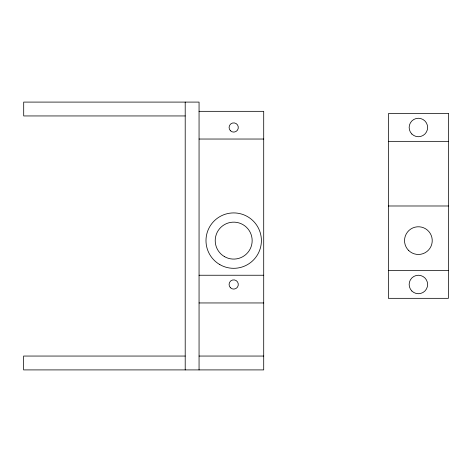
<?xml version="1.0" encoding="UTF-8"?>
<svg xmlns="http://www.w3.org/2000/svg" width="472" height="472" viewBox="0 0 472 472"><rect width="100%" height="100%" fill="white"/><g stroke="black" fill="none" stroke-linecap="round" stroke-linejoin="round"><path stroke-width="0.71" d="M199.06 111.333L263.706 111.333L263.706 369.906L23.6 369.906L23.6 356.053L185.207 356.053M185.207 115.947L23.7 115.947L23.7 102.094L199.06 102.094L199.06 369.906M199.06 139.034L263.706 139.034M388.373 141.346L448.4 141.346M388.373 205.987L448.4 205.987M388.373 270.633L448.4 270.633M199.06 275.247L263.706 275.247M199.06 302.953L263.706 302.953M199.06 356.053L263.706 356.053M185.207 102.094L185.207 369.906M448.4 113.64L388.373 113.64L388.373 298.333L448.4 298.333L448.4 113.64M230.424 287.749A4.62 4.62 0 0 0 238.153 285.678A4.62 4.62 0 0 0 232.495 280.02A4.62 4.62 0 0 0 230.424 287.749M230.424 130.756A4.62 4.62 0 0 0 238.153 128.685A4.62 4.62 0 0 0 232.495 123.033A4.62 4.62 0 0 0 230.424 130.756M224.454 256.615A18.467 18.467 0 0 0 252.16 240.62A18.467 18.467 0 0 0 224.454 224.625A18.467 18.467 0 0 0 224.454 256.615M219.84 264.609A27.706 27.706 0 0 0 261.394 240.62A27.706 27.706 0 0 0 219.84 216.624A27.706 27.706 0 0 0 219.84 264.609M411.855 291.012A9.233 9.233 0 0 0 427.308 286.87A9.233 9.233 0 0 0 415.997 275.565A9.233 9.233 0 0 0 411.855 291.012M411.855 134.018A9.233 9.233 0 0 0 427.308 129.883A9.233 9.233 0 0 0 415.997 118.572A9.233 9.233 0 0 0 411.855 134.018M408.593 250.414A13.853 13.853 0 0 0 431.768 244.201A13.853 13.853 0 0 0 414.799 227.238A13.853 13.853 0 0 0 408.593 250.414"/></g></svg>
